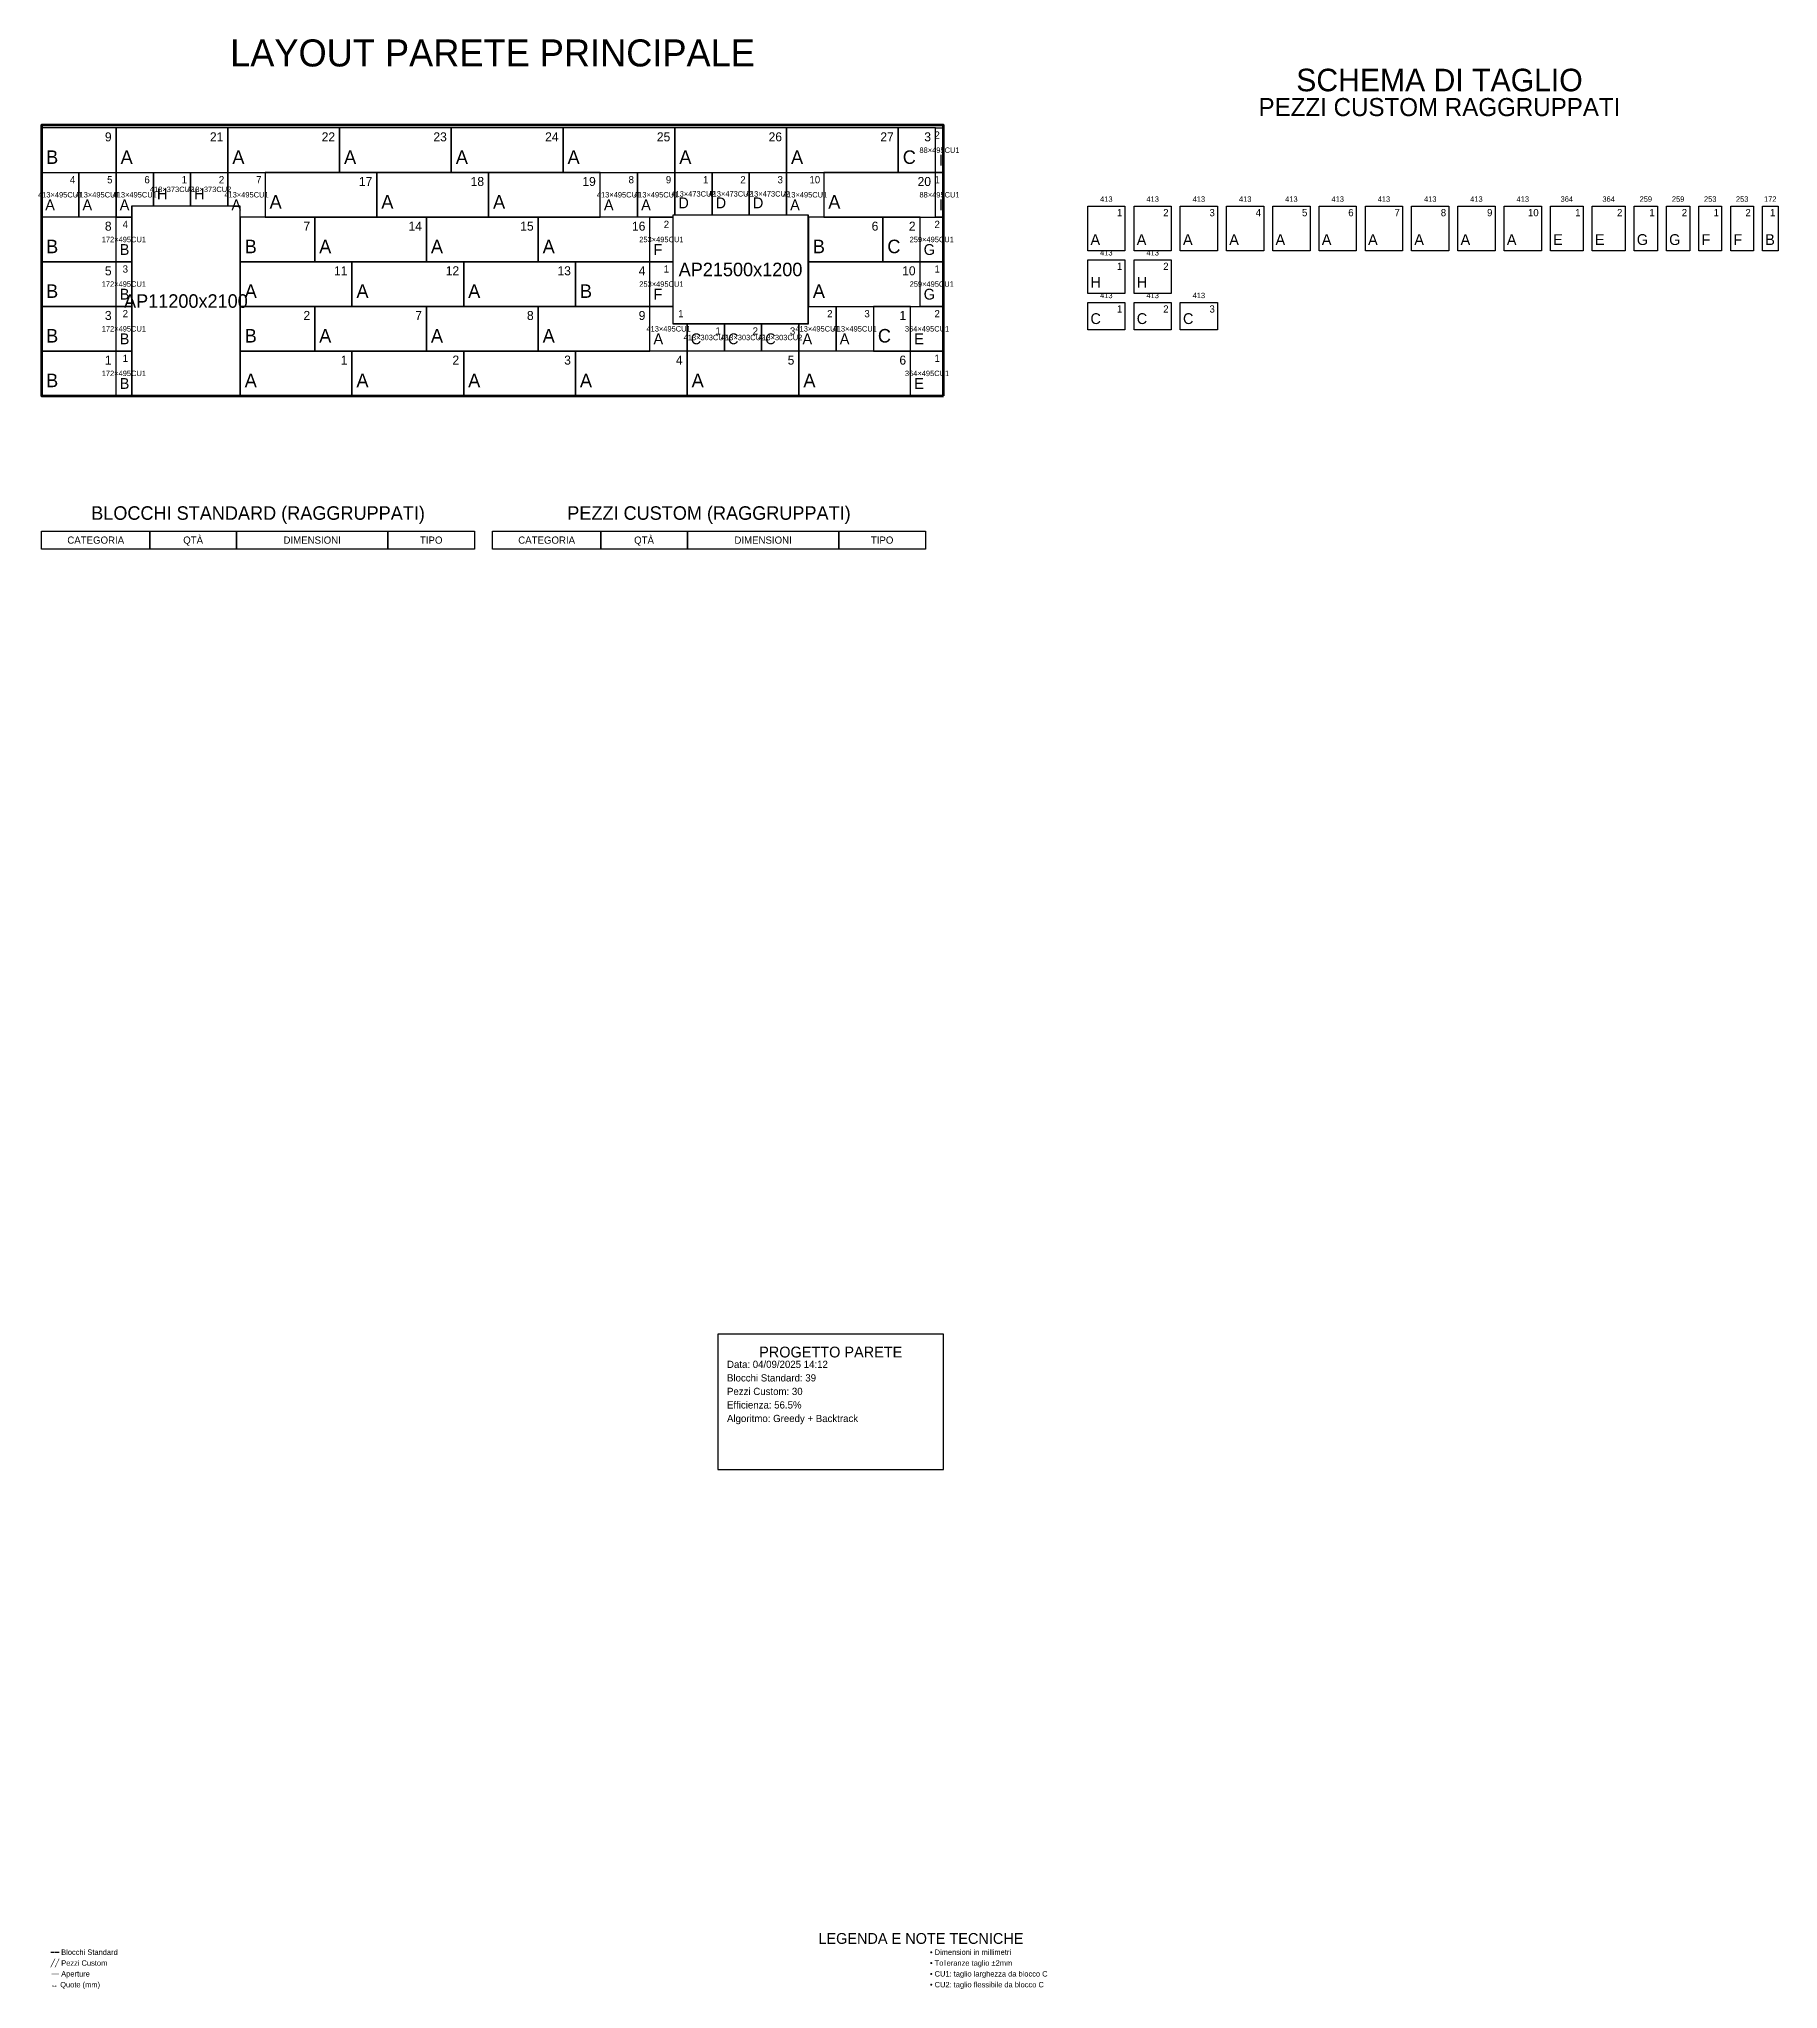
# Model space of a CAD drawing. Header units: metres. Extents: x -29 to 19254, y -17660 to 3954.
import ezdxf
from ezdxf.enums import TextEntityAlignment as Align

# ---------------------------------------------------------------- set-up
doc = ezdxf.new("R2010")
doc.units = ezdxf.units.M
for name, color, linetype in [('APERTURE', 1, 'Continuous'), ('BLOCCHI_CUSTOM', 3, 'Continuous'), ('BLOCCHI_STD', 7, 'Continuous'), ('CARTIGLIO', 7, 'Continuous'), ('PARETE', 5, 'Continuous'), ('QUOTE', 6, 'Continuous'), ('TAGLIO', 4, 'Continuous'), ('TESTI', 7, 'Continuous')]:
    doc.layers.add(name, color=color, linetype=linetype)

msp = doc.modelspace()

# ---------------------------------------------------------------- linework, layer by layer
at = {"layer": 'APERTURE'}
for points in [[(2200, 0), (2200, 2100), (1000, 2100), (1000, 0), (2200, 0)], [(8500, 800), (8500, 2000), (7000, 2000), (7000, 800), (8500, 800)]]:
    msp.add_lwpolyline(points, close=True, dxfattribs=at)
at = {"layer": 'BLOCCHI_CUSTOM'}
for points in [[(10000, 2970), (10000, 2475), (9912, 2475), (9912, 2970), (10000, 2970)], [(0, 1980), (0, 2475), (413, 2475), (413, 1980), (0, 1980)], [(413, 1980), (413, 2475), (826, 2475), (826, 1980), (413, 1980)], [(1000, 2102), (999, 2102), (999, 2102), (999, 2102), (999, 2102), (999, 2102), (999, 2101), (998, 2101), (998, 2101), (998, 2101), (998, 2101), (998, 2101), (998, 2100), (998, 2100), (998, 2100), (998, 1980), (826, 1980), (826, 2475), (1239, 2475), (1239, 2102), (1000, 2102), (1000, 2102), (1000, 2102)], [(1652, 2475), (1652, 2102), (1239, 2102), (1239, 2475), (1652, 2475)], [(2065, 2475), (2065, 2102), (1652, 2102), (1652, 2475), (2065, 2475)], [(2478, 2475), (2478, 1980), (2202, 1980), (2202, 2100), (2202, 2100), (2202, 2100), (2202, 2101), (2202, 2101), (2202, 2101), (2202, 2101), (2202, 2101), (2201, 2101), (2201, 2102), (2201, 2102), (2201, 2102), (2201, 2102), (2201, 2102), (2200, 2102), (2200, 2102), (2200, 2102), (2065, 2102), (2065, 2475), (2478, 2475)], [(6195, 1980), (6195, 2475), (6608, 2475), (6608, 1980), (6195, 1980)], [(7000, 2002), (6999, 2002), (6999, 2002), (6999, 2002), (6999, 2002), (6999, 2002), (6999, 2001), (6998, 2001), (6998, 2001), (6998, 2001), (6998, 2001), (6998, 2001), (6998, 2000), (6998, 2000), (6998, 2000), (6998, 1980), (6608, 1980), (6608, 2475), (7021, 2475), (7021, 2002), (7000, 2002), (7000, 2002), (7000, 2002)], [(7434, 2475), (7434, 2002), (7021, 2002), (7021, 2475), (7434, 2475)], [(7847, 2475), (7847, 2002), (7434, 2002), (7434, 2475), (7847, 2475)], [(8260, 2475), (8260, 2002), (7847, 2002), (7847, 2475), (8260, 2475)], [(8673, 2475), (8673, 1980), (8502, 1980), (8502, 2000), (8502, 2000), (8502, 2000), (8502, 2001), (8502, 2001), (8502, 2001), (8502, 2001), (8502, 2001), (8501, 2001), (8501, 2002), (8501, 2002), (8501, 2002), (8501, 2002), (8501, 2002), (8500, 2002), (8500, 2002), (8500, 2002), (8260, 2002), (8260, 2475), (8673, 2475)], [(9912, 2475), (10000, 2475), (10000, 1980), (9912, 1980), (9912, 2475)], [(998, 1485), (826, 1485), (826, 1980), (998, 1980), (998, 1485)], [(6745, 1485), (6745, 1980), (6998, 1980), (6998, 1485), (6745, 1485)], [(9741, 1485), (9741, 1980), (10000, 1980), (10000, 1485), (9741, 1485)], [(998, 990), (826, 990), (826, 1485), (998, 1485), (998, 990)], [(6745, 990), (6745, 1485), (6998, 1485), (6998, 990), (6745, 990)], [(9741, 990), (9741, 1485), (10000, 1485), (10000, 990), (9741, 990)], [(826, 495), (826, 990), (998, 990), (998, 495), (826, 495)], [(6998, 990), (6998, 800), (6998, 800), (6998, 800), (6998, 799), (6998, 799), (6998, 799), (6998, 799), (6998, 799), (6999, 799), (6999, 798), (6999, 798), (6999, 798), (6999, 798), (6999, 798), (7000, 798), (7000, 798), (7000, 798), (7158, 798), (7158, 495), (6745, 495), (6745, 990), (6998, 990)], [(8500, 798), (8500, 798), (8500, 798), (8501, 798), (8501, 798), (8501, 798), (8501, 798), (8501, 798), (8501, 799), (8502, 799), (8502, 799), (8502, 799), (8502, 799), (8502, 799), (8502, 800), (8502, 800), (8502, 800), (8502, 990), (8810, 990), (8810, 495), (8397, 495), (8397, 798), (8500, 798)], [(9223, 990), (9223, 495), (8810, 495), (8810, 990), (9223, 990)], [(9636, 495), (9636, 990), (10000, 990), (10000, 495), (9636, 495)], [(7571, 798), (7571, 495), (7158, 495), (7158, 798), (7571, 798)], [(7984, 798), (7984, 495), (7571, 495), (7571, 798), (7984, 798)], [(8397, 798), (8397, 495), (7984, 495), (7984, 798), (8397, 798)], [(998, 0), (826, 0), (826, 495), (998, 495), (998, 0)], [(10000, 0), (9636, 0), (9636, 495), (10000, 495), (10000, 0)]]:
    msp.add_lwpolyline(points, close=True, dxfattribs=at)
at = {"layer": 'BLOCCHI_STD'}
for points in [[(0, 2475), (826, 2475), (826, 2970), (0, 2970), (0, 2475)], [(826, 2475), (2065, 2475), (2065, 2970), (826, 2970), (826, 2475)], [(2065, 2475), (3304, 2475), (3304, 2970), (2065, 2970), (2065, 2475)], [(3304, 2475), (4543, 2475), (4543, 2970), (3304, 2970), (3304, 2475)], [(4543, 2475), (5782, 2475), (5782, 2970), (4543, 2970), (4543, 2475)], [(5782, 2475), (7021, 2475), (7021, 2970), (5782, 2970), (5782, 2475)], [(7021, 2475), (8260, 2475), (8260, 2970), (7021, 2970), (7021, 2475)], [(8260, 2475), (9499, 2475), (9499, 2970), (8260, 2970), (8260, 2475)], [(9499, 2475), (9912, 2475), (9912, 2970), (9499, 2970), (9499, 2475)], [(2478, 1980), (3717, 1980), (3717, 2475), (2478, 2475), (2478, 1980)], [(3717, 1980), (4956, 1980), (4956, 2475), (3717, 2475), (3717, 1980)], [(4956, 1980), (6195, 1980), (6195, 2475), (4956, 2475), (4956, 1980)], [(8673, 1980), (9912, 1980), (9912, 2475), (8673, 2475), (8673, 1980)], [(0, 1485), (826, 1485), (826, 1980), (0, 1980), (0, 1485)], [(2202, 1485), (3028, 1485), (3028, 1980), (2202, 1980), (2202, 1485)], [(3028, 1485), (4267, 1485), (4267, 1980), (3028, 1980), (3028, 1485)], [(4267, 1485), (5506, 1485), (5506, 1980), (4267, 1980), (4267, 1485)], [(5506, 1485), (6745, 1485), (6745, 1980), (5506, 1980), (5506, 1485)], [(8502, 1485), (9328, 1485), (9328, 1980), (8502, 1980), (8502, 1485)], [(9328, 1485), (9741, 1485), (9741, 1980), (9328, 1980), (9328, 1485)], [(0, 990), (826, 990), (826, 1485), (0, 1485), (0, 990)], [(2202, 990), (3441, 990), (3441, 1485), (2202, 1485), (2202, 990)], [(3441, 990), (4680, 990), (4680, 1485), (3441, 1485), (3441, 990)], [(4680, 990), (5919, 990), (5919, 1485), (4680, 1485), (4680, 990)], [(5919, 990), (6745, 990), (6745, 1485), (5919, 1485), (5919, 990)], [(8502, 990), (9741, 990), (9741, 1485), (8502, 1485), (8502, 990)], [(0, 495), (826, 495), (826, 990), (0, 990), (0, 495)], [(2202, 495), (3028, 495), (3028, 990), (2202, 990), (2202, 495)], [(3028, 495), (4267, 495), (4267, 990), (3028, 990), (3028, 495)], [(4267, 495), (5506, 495), (5506, 990), (4267, 990), (4267, 495)], [(5506, 495), (6745, 495), (6745, 990), (5506, 990), (5506, 495)], [(9223, 495), (9636, 495), (9636, 990), (9223, 990), (9223, 495)], [(0, 0), (826, 0), (826, 495), (0, 495), (0, 0)], [(2202, 0), (3441, 0), (3441, 495), (2202, 495), (2202, 0)], [(3441, 0), (4680, 0), (4680, 495), (3441, 495), (3441, 0)], [(4680, 0), (5919, 0), (5919, 495), (4680, 495), (4680, 0)], [(5919, 0), (7158, 0), (7158, 495), (5919, 495), (5919, 0)], [(7158, 0), (8397, 0), (8397, 495), (7158, 495), (7158, 0)], [(8397, 0), (9636, 0), (9636, 495), (8397, 495), (8397, 0)]]:
    msp.add_lwpolyline(points, dxfattribs=at)
at = {"layer": 'CARTIGLIO'}
for points in [[(0, -1500), (1200, -1500), (1200, -1700), (0, -1700), (0, -1500)], [(1200, -1500), (2160, -1500), (2160, -1700), (1200, -1700), (1200, -1500)], [(2160, -1500), (3840, -1500), (3840, -1700), (2160, -1700), (2160, -1500)], [(3840, -1500), (4800, -1500), (4800, -1700), (3840, -1700), (3840, -1500)], [(5000, -1500), (6200, -1500), (6200, -1700), (5000, -1700), (5000, -1500)], [(6200, -1500), (7160, -1500), (7160, -1700), (6200, -1700), (6200, -1500)], [(7160, -1500), (8840, -1500), (8840, -1700), (7160, -1700), (7160, -1500)], [(8840, -1500), (9800, -1500), (9800, -1700), (8840, -1700), (8840, -1500)], [(7500, -11900), (10000, -11900), (10000, -10400), (7500, -10400), (7500, -11900)]]:
    msp.add_lwpolyline(points, dxfattribs=at)
at = {"layer": 'PARETE', "lineweight": 100}
msp.add_lwpolyline([(10000, 0), (10000, 3000), (0, 3000), (0, 0), (10000, 0)], close=True, dxfattribs=at)
at = {"layer": 'TAGLIO'}
for points in [[(11600, 2100), (12013, 2100), (12013, 1605), (11600, 1605), (11600, 2100)], [(12113, 2100), (12526, 2100), (12526, 1605), (12113, 1605), (12113, 2100)], [(12626, 2100), (13039, 2100), (13039, 1605), (12626, 1605), (12626, 2100)], [(13139, 2100), (13552, 2100), (13552, 1605), (13139, 1605), (13139, 2100)], [(13652, 2100), (14065, 2100), (14065, 1605), (13652, 1605), (13652, 2100)], [(14165, 2100), (14578, 2100), (14578, 1605), (14165, 1605), (14165, 2100)], [(14678, 2100), (15091, 2100), (15091, 1605), (14678, 1605), (14678, 2100)], [(15191, 2100), (15604, 2100), (15604, 1605), (15191, 1605), (15191, 2100)], [(15704, 2100), (16117, 2100), (16117, 1605), (15704, 1605), (15704, 2100)], [(16217, 2100), (16630, 2100), (16630, 1605), (16217, 1605), (16217, 2100)], [(16730, 2100), (17094, 2100), (17094, 1605), (16730, 1605), (16730, 2100)], [(17194, 2100), (17558, 2100), (17558, 1605), (17194, 1605), (17194, 2100)], [(17658, 2100), (17917, 2100), (17917, 1605), (17658, 1605), (17658, 2100)], [(18017, 2100), (18276, 2100), (18276, 1605), (18017, 1605), (18017, 2100)], [(18376, 2100), (18629, 2100), (18629, 1605), (18376, 1605), (18376, 2100)], [(18729, 2100), (18982, 2100), (18982, 1605), (18729, 1605), (18729, 2100)], [(19082, 2100), (19254, 2100), (19254, 1605), (19082, 1605), (19082, 2100)], [(11600, 1505), (12013, 1505), (12013, 1132), (11600, 1132), (11600, 1505)], [(12113, 1505), (12526, 1505), (12526, 1132), (12113, 1132), (12113, 1505)], [(11600, 1032), (12013, 1032), (12013, 729), (11600, 729), (11600, 1032)], [(12113, 1032), (12526, 1032), (12526, 729), (12113, 729), (12113, 1032)], [(12626, 1032), (13039, 1032), (13039, 729), (12626, 729), (12626, 1032)]]:
    msp.add_lwpolyline(points, dxfattribs=at)

# ---------------------------------------------------------------- texts
at = {"layer": 'QUOTE'}
for s, p in [('413', (11806, 2180)), ('413', (12320, 2180)), ('413', (12832, 2180)), ('413', (13346, 2180)), ('413', (13858, 2180)), ('413', (14372, 2180)), ('413', (14884, 2180)), ('413', (15398, 2180)), ('413', (15910, 2180)), ('413', (16424, 2180)), ('364', (16912, 2180)), ('364', (17376, 2180)), ('259', (17788, 2180)), ('259', (18146, 2180)), ('253', (18502, 2180)), ('253', (18856, 2180)), ('172', (19168, 2180)), ('413', (11806, 1585)), ('413', (12320, 1585)), ('413', (11806, 1112)), ('413', (12320, 1112)), ('413', (12832, 1112))]:
    msp.add_text(s, height=60, dxfattribs=at).set_placement(p, align=Align.MIDDLE_CENTER)
at = {"layer": 'TESTI'}
for s, height, p in [('LAYOUT PARETE PRINCIPALE', 300, (5000, 3800)), ('SCHEMA DI TAGLIO', 250, (15500, 3500)), ('PEZZI CUSTOM RAGGRUPPATI', 200, (15500, 3200)), ('AP21500x1200', 150, (7750, 1400)), ('AP11200x2100', 150, (1600, 1050)), ('BLOCCHI STANDARD (RAGGRUPPATI)', 150, (2400, -1300)), ('PEZZI CUSTOM (RAGGRUPPATI)', 150, (7400, -1300)), ('CATEGORIA', 80, (600, -1600)), ('QTÀ', 80, (1680, -1600)), ('DIMENSIONI', 80, (3000, -1600)), ('TIPO', 80, (4320, -1600)), ('CATEGORIA', 80, (5600, -1600)), ('QTÀ', 80, (6680, -1600)), ('DIMENSIONI', 80, (8000, -1600)), ('TIPO', 80, (9320, -1600)), ('PROGETTO PARETE', 120, (8750, -10600)), ('LEGENDA E NOTE TECNICHE', 120, (9750, -17100))]:
    msp.add_text(s, height=height, dxfattribs=at).set_placement(p, align=Align.MIDDLE_CENTER)
at = {"layer": 'TESTI', "color": 2}
for s, p in [('9', (776, 2920)), ('21', (2015, 2920)), ('22', (3254, 2920)), ('23', (4493, 2920)), ('24', (5732, 2920)), ('25', (6971, 2920)), ('26', (8210, 2920)), ('27', (9449, 2920)), ('3', (9862, 2920)), ('17', (3667, 2425)), ('18', (4906, 2425)), ('19', (6145, 2425)), ('20', (9862, 2425)), ('8', (776, 1930)), ('7', (2978, 1930)), ('14', (4217, 1930)), ('15', (5456, 1930)), ('16', (6695, 1930)), ('6', (9278, 1930)), ('2', (9691, 1930)), ('5', (776, 1435)), ('11', (3391, 1435)), ('12', (4630, 1435)), ('13', (5869, 1435)), ('4', (6695, 1435)), ('10', (9691, 1435)), ('3', (776, 940)), ('2', (2978, 940)), ('7', (4217, 940)), ('8', (5456, 940)), ('9', (6695, 940)), ('1', (9586, 940)), ('1', (776, 445)), ('1', (3391, 445)), ('2', (4630, 445)), ('3', (5869, 445)), ('4', (7108, 445)), ('5', (8347, 445)), ('6', (9586, 445))]:
    msp.add_text(s, height=100, dxfattribs=at).set_placement(p, align=Align.TOP_RIGHT)
at = {"layer": 'TESTI', "color": 4}
for s, p in [('2', (9960, 2930)), ('4', (373, 2435)), ('5', (786, 2435)), ('6', (1199, 2435)), ('1', (1612, 2435)), ('2', (2025, 2435)), ('7', (2438, 2435)), ('8', (6568, 2435)), ('9', (6981, 2435)), ('1', (7394, 2435)), ('2', (7807, 2435)), ('3', (8220, 2435)), ('10', (8633, 2435)), ('1', (9960, 2435)), ('1', (11983, 2070)), ('2', (12496, 2070)), ('3', (13009, 2070)), ('4', (13522, 2070)), ('5', (14035, 2070)), ('6', (14548, 2070)), ('7', (15061, 2070)), ('8', (15574, 2070)), ('9', (16087, 2070)), ('10', (16600, 2070)), ('1', (17064, 2070)), ('2', (17528, 2070)), ('1', (17887, 2070)), ('2', (18246, 2070)), ('1', (18599, 2070)), ('2', (18952, 2070)), ('1', (19224, 2070)), ('4', (958, 1940)), ('2', (6958, 1940)), ('2', (9960, 1940)), ('3', (958, 1445)), ('1', (6958, 1445)), ('1', (9960, 1445)), ('1', (11983, 1475)), ('2', (12496, 1475)), ('2', (958, 950)), ('1', (7118, 950)), ('2', (8770, 950)), ('3', (9183, 950)), ('2', (9960, 950)), ('1', (11983, 1002)), ('2', (12496, 1002)), ('3', (13009, 1002)), ('1', (7531, 758)), ('2', (7944, 758)), ('3', (8357, 758)), ('1', (958, 455)), ('1', (9960, 455))]:
    msp.add_text(s, height=80, dxfattribs=at).set_placement(p, align=Align.TOP_RIGHT)
at = {"layer": 'TESTI', "color": 1}
for s, p in [('B', (50, 2525)), ('A', (876, 2525)), ('A', (2115, 2525)), ('A', (3354, 2525)), ('A', (4593, 2525)), ('A', (5832, 2525)), ('A', (7071, 2525)), ('A', (8310, 2525)), ('C', (9549, 2525)), ('A', (2528, 2030)), ('A', (3767, 2030)), ('A', (5006, 2030)), ('A', (8723, 2030)), ('B', (50, 1535)), ('B', (2252, 1535)), ('A', (3078, 1535)), ('A', (4317, 1535)), ('A', (5556, 1535)), ('B', (8552, 1535)), ('C', (9378, 1535)), ('B', (50, 1040)), ('A', (2252, 1040)), ('A', (3491, 1040)), ('A', (4730, 1040)), ('B', (5969, 1040)), ('A', (8552, 1040)), ('B', (50, 545)), ('B', (2252, 545)), ('A', (3078, 545)), ('A', (4317, 545)), ('A', (5556, 545)), ('C', (9273, 545)), ('B', (50, 50)), ('A', (2252, 50)), ('A', (3491, 50)), ('A', (4730, 50)), ('A', (5969, 50)), ('A', (7208, 50)), ('A', (8447, 50))]:
    msp.add_text(s, height=150, dxfattribs=at).set_placement(p, align=Align.BOTTOM_LEFT)
at = {"layer": 'TESTI', "color": 8}
for s, p in [('88×495CU1', (9956, 2722)), ('413×495CU1', (206, 2228)), ('413×495CU1', (620, 2228)), ('413×495CU1', (1032, 2228)), ('413×373CU2', (1446, 2288)), ('413×373CU2', (1858, 2288)), ('413×495CU1', (2272, 2228)), ('413×495CU1', (6402, 2228)), ('413×495CU1', (6814, 2228)), ('413×473CU2', (7228, 2238)), ('413×473CU2', (7640, 2238)), ('413×473CU2', (8054, 2238)), ('413×495CU1', (8466, 2228)), ('88×495CU1', (9956, 2228)), ('172×495CU1', (912, 1732)), ('253×495CU1', (6872, 1732)), ('259×495CU1', (9870, 1732)), ('172×495CU1', (912, 1238)), ('253×495CU1', (6872, 1238)), ('259×495CU1', (9870, 1238)), ('172×495CU1', (912, 742)), ('413×495CU1', (6952, 742)), ('413×303CU2', (7364, 646)), ('413×303CU2', (7778, 646)), ('413×303CU2', (8190, 646)), ('413×495CU1', (8604, 742)), ('413×495CU1', (9016, 742)), ('364×495CU1', (9818, 742)), ('172×495CU1', (912, 248)), ('364×495CU1', (9818, 248))]:
    msp.add_text(s, height=60, dxfattribs=at).set_placement(p, align=Align.MIDDLE_CENTER)
at = {"layer": 'TESTI', "color": 3}
for s, p in [('I', (9952, 2515)), ('A', (40, 2020)), ('A', (453, 2020)), ('A', (866, 2020)), ('H', (1279, 2142)), ('H', (1692, 2142)), ('A', (2105, 2020)), ('A', (6235, 2020)), ('A', (6648, 2020)), ('D', (7061, 2042)), ('D', (7474, 2042)), ('D', (7887, 2042)), ('A', (8300, 2020)), ('I', (9952, 2020)), ('A', (11630, 1635)), ('A', (12143, 1635)), ('A', (12656, 1635)), ('A', (13169, 1635)), ('A', (13682, 1635)), ('A', (14195, 1635)), ('A', (14708, 1635)), ('A', (15221, 1635)), ('A', (15734, 1635)), ('A', (16247, 1635)), ('E', (16760, 1635)), ('E', (17224, 1635)), ('G', (17688, 1635)), ('G', (18047, 1635)), ('F', (18406, 1635)), ('F', (18759, 1635)), ('B', (19112, 1635)), ('B', (866, 1525)), ('F', (6785, 1525)), ('G', (9781, 1525)), ('H', (11630, 1162)), ('H', (12143, 1162)), ('B', (866, 1030)), ('F', (6785, 1030)), ('G', (9781, 1030)), ('C', (11630, 759)), ('C', (12143, 759)), ('C', (12656, 759)), ('B', (866, 535)), ('A', (6785, 535)), ('C', (7198, 535)), ('C', (7611, 535)), ('C', (8024, 535)), ('A', (8437, 535)), ('A', (8850, 535)), ('E', (9676, 535)), ('B', (866, 40)), ('E', (9676, 40))]:
    msp.add_text(s, height=120, dxfattribs=at).set_placement(p, align=Align.BOTTOM_LEFT)
at = {"layer": 'TESTI'}
for s, height, p in [('Data: 04/09/2025 14:12', 80, (7600, -10800)), ('Blocchi Standard: 39', 80, (7600, -10950)), ('Pezzi Custom: 30', 80, (7600, -11100)), ('Efficienza: 56.5%', 80, (7600, -11250)), ('Algoritmo: Greedy + Backtrack', 80, (7600, -11400)), ('━━ Blocchi Standard', 60, (100, -17300)), ('• Dimensioni in millimetri', 60, (9850, -17300)), ('╱╱ Pezzi Custom', 60, (100, -17420)), ('┈┈ Aperture', 60, (100, -17540)), ('• Tolleranze taglio ±2mm', 60, (9850, -17420)), ('• CU1: taglio larghezza da blocco C', 60, (9850, -17540)), ('↔ Quote (mm)', 60, (100, -17660)), ('• CU2: taglio flessibile da blocco C', 60, (9850, -17660))]:
    msp.add_text(s, height=height, dxfattribs=at).set_placement(p, align=Align.BOTTOM_LEFT)

doc.saveas('drawing.dxf')
